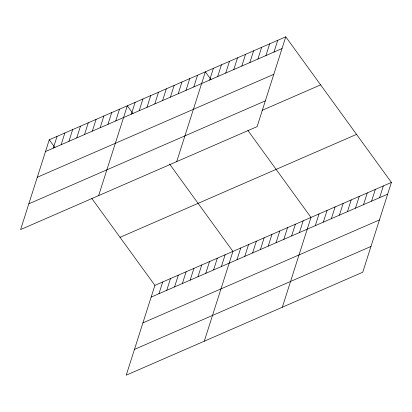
<?xml version="1.0" encoding="UTF-8"?>
<svg xmlns="http://www.w3.org/2000/svg" width="412" height="412" viewBox="0 0 412 412"><rect width="100%" height="100%" fill="white"/><g stroke="black" fill="none" stroke-linecap="round" stroke-linejoin="round"><path stroke-width="0.62" d="M285.768 36.828L49.26 139.771L20.6 229.572L257.109 126.628L285.768 36.828L391.4 182.428L362.74 272.229L126.232 375.172L154.891 285.372L391.4 182.428M53.318 148.109L57.062 136.377M61.125 144.715L64.869 132.978M68.928 141.316L72.672 129.579M76.735 137.917L80.479 126.185M84.537 134.523L88.281 122.786M92.345 131.124L96.089 119.387M100.147 127.725L103.891 115.993M107.954 124.331L111.698 112.594M115.757 120.932L119.501 109.195M98.648 195.602L127.308 105.802L132.999 113.645M131.366 114.139L135.11 102.403M139.174 110.74L142.918 99.004M146.976 107.341L150.72 95.61M154.783 103.948L158.527 92.211M162.585 100.549L166.33 88.812M170.393 97.15L174.137 85.418M178.195 93.756L181.939 82.019M186.003 90.357L189.747 78.625M193.805 86.958L197.549 75.226M176.697 161.628L205.356 71.827L211.047 79.67M209.651 80.062L213.395 68.33M217.696 76.56L221.44 64.828M225.735 73.063L229.479 61.326M158.95 293.71L162.694 281.978M233.779 69.561L237.523 57.829M166.752 290.316L170.501 278.579M241.818 66.064L245.562 54.327M174.559 286.917L178.303 275.18M249.857 62.562L253.607 50.825M182.362 283.518L186.111 271.786M257.902 59.06L261.646 47.329M190.169 280.124L193.913 268.387M265.941 55.563L269.685 43.826M197.971 276.725L201.72 264.988M273.985 52.061L277.729 40.325M205.779 273.326L209.523 261.594M213.581 269.932L217.33 258.195M221.388 266.533L225.132 254.796M204.28 341.203L232.94 251.402L169.497 163.95M236.998 259.74L240.742 248.003M244.8 256.341L248.549 244.604M252.608 252.942L256.352 241.211M260.41 249.548L264.159 237.812M268.217 246.149L271.961 234.413M276.019 242.75L279.769 231.019M283.827 239.357L287.571 227.62M291.629 235.958L295.378 224.221M299.436 232.559L303.181 220.827M282.328 307.228L310.988 217.428L247.911 130.486M315.283 225.663L319.027 213.926M323.322 222.161L327.071 210.429M331.366 218.664L335.111 206.927M339.406 215.162L343.15 203.43M347.45 211.66L351.194 199.928M355.489 208.163L359.233 196.426M363.533 204.661L367.277 192.929M371.572 201.159L375.317 189.427M379.612 197.662L383.361 185.925M45.516 151.508L282.024 48.559M37.291 177.268L273.805 74.325M28.819 203.811L265.333 100.863M262.042 110.375L320.629 84.872M120.031 237.327L356.54 134.379M151.142 297.109L387.656 194.16M142.923 322.869L379.431 219.92M134.451 349.412L370.965 246.464M49.26 139.771L54.951 147.62M91.814 198.43L154.891 285.372"/></g></svg>
